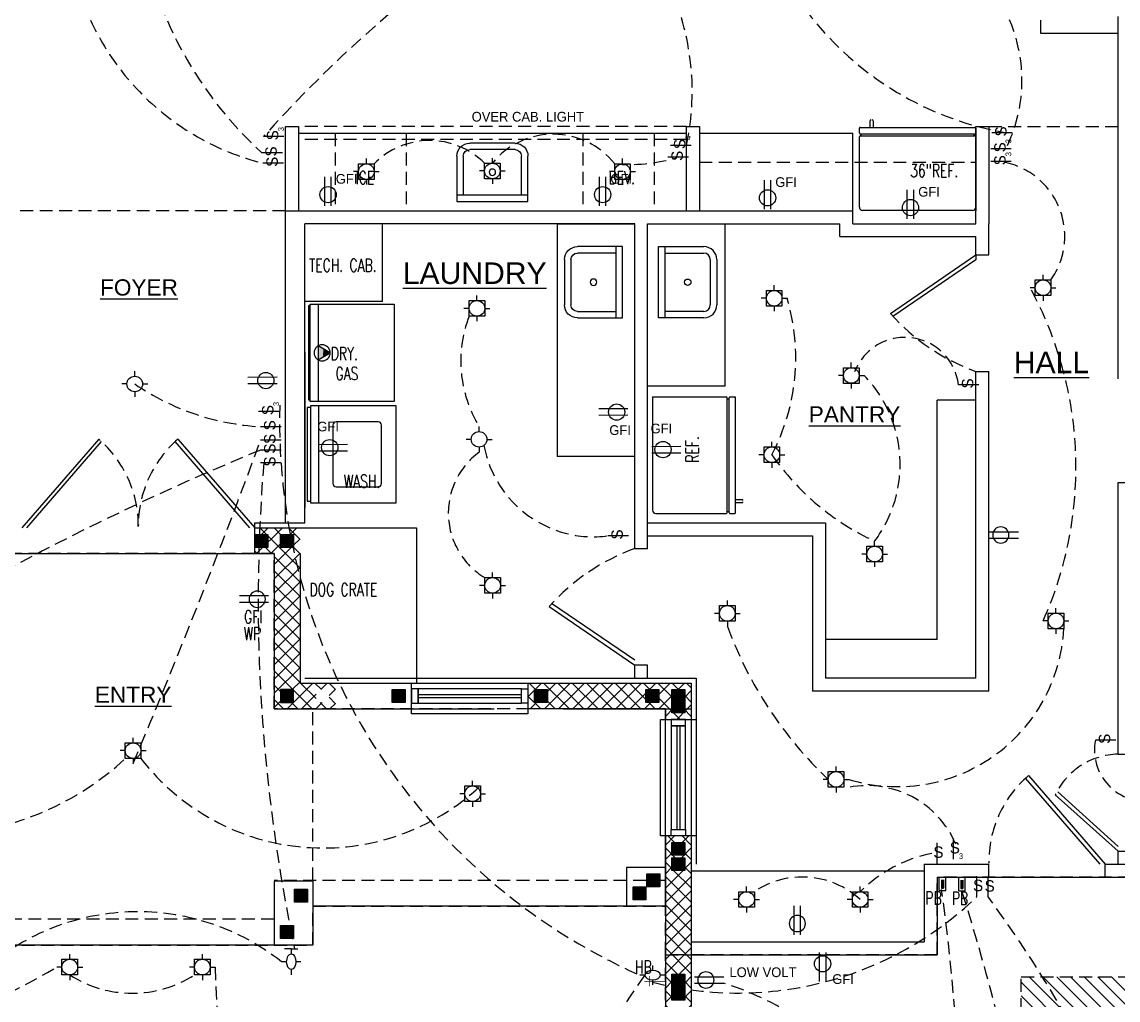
# Model space of a CAD drawing. Header units: inches. Extents: x -25328 to 8149, y -5530 to 4336.
# Drawn here: x -2965.8 to -2626.8, y 1883.8 to 2186.2 of the extents above; entities that cross this region are included whole.
import ezdxf

# ---------------------------------------------------------------- set-up
doc = ezdxf.new("R2010")
doc.units = ezdxf.units.IN
doc.header["$LTSCALE"] = 16
doc.header["$MEASUREMENT"] = 0
doc.linetypes.add('HIDDEN', pattern=[0.375, 0.25, -0.125])
doc.layers.get('0').update_dxf_attribs({"linetype": 'CONTINUOUS'})
doc.layers.add('AREA', color=7, linetype='HIDDEN', plot=False)
for name, color, linetype in [('B1_1', 6, 'CONTINUOUS'), ('CEILING', 8, 'CONTINUOUS'), ('CELLS', 165, 'CONTINUOUS'), ('CONC', 3, 'CONTINUOUS'), ('COUNTER', 2, 'CONTINUOUS'), ('DIMS', 5, 'CONTINUOUS'), ('DOORS', 1, 'CONTINUOUS'), ('DRY WALL', 8, 'CONTINUOUS'), ('ELECTRIC', 3, 'CONTINUOUS'), ('ELECTRIC LINES', 4, 'HIDDEN'), ('FIXTURES', 2, 'CONTINUOUS'), ('HATCH', 8, 'CONTINUOUS'), ('PLUMBING', 4, 'CONTINUOUS'), ('SHELVES', 2, 'CONTINUOUS'), ('TEXT', 11, 'CONTINUOUS'), ('TEXT ROOM', 3, 'CONTINUOUS'), ('WALLS EXT', 6, 'CONTINUOUS'), ('WALLS INT', 6, 'CONTINUOUS'), ('WINDOWS', 1, 'CONTINUOUS'), ('WIRE', 4, 'HIDDEN')]:
    doc.layers.add(name, color=color, linetype=linetype)
doc.styles.add('ARCHM', font='ARCHM.SHX')
doc.styles.add('PAYTS NOTES', font='romans.shx', dxfattribs={"width": 0.7, "height": 4.5})
doc.styles.add('TEST', font='swissk.ttf', dxfattribs={"height": 4})
pattern_1 = [(45, (1329.596, 0), (-2.2097087, 2.2097087), []), (135, (1329.596, 0), (-2.2097087, -2.2097087), [])]

# ---------------------------------------------------------------- blocks, each defined once
blk = doc.blocks.new('226')
for p, q in [((0, -9.02), (0, 0)), ((2, -9.02), (2, 0))]:
    blk.add_line(p, q)
blk.add_circle((1, -5.52), 2.51)
blk = doc.blocks.new('A$C12A10692')
blk.add_line((1.14, 0), (1.14, 6.34))
at = {"style": 'ARCHM'}
blk.add_text('S', height=3.52, dxfattribs=at).set_placement((0, 1.75))
blk = doc.blocks.new('LIGHT')
at = {"layer": 'TEXT', "linetype": 'Continuous'}
for p, q in [((0, 2.41), (0, 4)), ((-2.41, 0), (-4, 0)), ((2.41, 0), (4, 0)), ((0, -2.41), (0, -4))]:
    blk.add_line(p, q, dxfattribs=at)
blk.add_circle((0, 0), 2.41, dxfattribs=at)
blk = doc.blocks.new('OHLIGHT')
at = {"layer": 'ELECTRIC'}
blk.add_blockref('LIGHT', (0.99, -0.12), dxfattribs=at)
blk = doc.blocks.new('CANLIGHT')
at = {"layer": 'ELECTRIC', "color": 3}
for p, q in [((-2.96, -2.14), (-2.96, 2.69)), ((-2.96, 2.69), (1.86, 2.69)), ((1.86, 2.69), (1.86, -2.14)), ((1.86, -2.14), (-2.96, -2.14))]:
    blk.add_line(p, q, dxfattribs=at)
blk.add_blockref('LIGHT', (-0.55, 0.28), dxfattribs=at)
blk = doc.blocks.new('A$C46EE3F81')
blk.add_line((1.14, 0), (1.14, 6.34))
at = {"style": 'ARCHM'}
for s, height, p in [('S', 3.52, (0, 1.75)), ('3', 1.76, (2.8, 0.02))]:
    blk.add_text(s, height=height, dxfattribs=at).set_placement(p)
blk = doc.blocks.new('CELL')
at = {"layer": 'CELLS', "linetype": 'Continuous'}
for p, q in [((-1.99, -1.89), (-1.99, 2.11)), ((-1.99, 2.11), (2.01, 2.11)), ((2.01, 2.11), (2.01, -1.89)), ((2.01, -1.89), (-1.99, -1.89))]:
    blk.add_line(p, q, dxfattribs=at)
for points in [[(-1.99, 2.11), (-1.99, -1.89), (2.01, 2.11), (-0.07, -1.89)], [(2.01, 2.11), (-0.07, -1.89), (2.01, -0.79), (1.71, -1.89)], [(2.01, -0.79), (1.71, -1.89), (2.01, -1.89)]]:
    blk.add_solid(points, dxfattribs=at)
blk = doc.blocks.new('A03213', base_point=(497, 579))
for p, q in [((497, 568), (497, 590)), ((497, 590), (511, 590)), ((499, 568), (499, 590)), ((499, 588), (511, 588)), ((513, 586), (513, 572)), ((515, 586), (515, 572)), ((511, 570), (499, 570)), ((511, 568), (497, 568))]:
    blk.add_line(p, q)
blk.add_circle((506, 579), 1)
for centre, radius, start, end in [((511, 586), 4, 0, 90), ((511, 586), 2, 0, 90), ((511, 572), 4, 270, 0), ((511, 572), 2, 270, 0)]:
    blk.add_arc(centre, radius, start, end)
blk = doc.blocks.new('062')
at = {"color": 7, "rotation": 270}
blk.add_blockref('A03213', (0, 0), dxfattribs=at)
blk = doc.blocks.new('ELEC220')
at = {"layer": 'ELECTRIC', "linetype": 'Continuous', "extrusion": (0, 0, -1)}
for p, q in [((2.38, -0.01), (-1.37, 2.14)), ((2.38, -0.01), (-1.37, 2.14)), ((-1.37, 2.14), (-1.36, -2.19)), ((-1.37, 2.14), (-1.36, -2.19)), ((-1.36, -2.19), (2.38, -0.01)), ((-1.36, -2.19), (2.38, -0.01))]:
    blk.add_line(p, q, dxfattribs=at)
blk.add_circle((0.12, -0.02), 2.5, dxfattribs=at)
for points in [[(1.36, -2.19), (-2.38, -0.01), (1.37, 2.14), (1.36, -2.19)], [(1.36, -2.19), (1.37, 2.14), (-0.06, -1.38), (-0.32, 1.2)], [(-0.06, -1.38), (-0.32, 1.2), (-1.35, -0.6), (-1.64, 0.43)], [(-1.35, -0.6), (-1.64, 0.43), (-2.38, -0.01)]]:
    blk.add_solid(points, dxfattribs=at)

msp = doc.modelspace()

# ---------------------------------------------------------------- hatches: boundary and pattern name
at = {"layer": 'DIMS'}
h = msp.add_hatch(dxfattribs=at)
h.set_pattern_fill('ANSI37', color=165, scale=25, style=0)
h.set_pattern_definition(pattern_1)
h.paths.add_polyline_path([(-2887.7977877, 2021.80728168), (-2893.7977877, 2021.80728168), (-2893.7977877, 2029.80728168), (-2879.7977877, 2029.80728168), (-2879.7977877, 1981.80728168), (-2868.7977877, 1981.80728168), (-2868.7977877, 1973.80728168), (-2887.7977877, 1973.80728168)])
h.paths.add_polyline_path([(-2874.7977877, 1975.80993976), (-2870.7977877, 1975.80993976), (-2870.7977877, 1979.80993976), (-2874.7977877, 1979.80993976)], flags=16)
h.paths.add_polyline_path([(-2881.7977877, 1979.80993976), (-2885.7977877, 1979.80993976), (-2885.7977877, 1975.80993976), (-2881.7977877, 1975.80993976)], flags=16)
h.paths.add_polyline_path([(-2881.7977877, 2023.67724749), (-2881.7977877, 2027.67724749), (-2885.7977877, 2027.67724749), (-2885.7977877, 2023.67724749)], flags=16)
h = msp.add_hatch(dxfattribs=at)
h.set_pattern_fill('ANSI37', color=165, scale=25, style=0)
h.set_pattern_definition(pattern_1)
edge = h.paths.add_edge_path()
edge.add_line((-2809.2977877, 1981.80728168), (-2809.2977877, 1973.80728168))
edge.add_line((-2809.2977877, 1973.80728168), (-2795.38765485, 1973.80728168))
edge.add_arc((-2798.69716971, 1972.23893005), 3.66232377, 25.3558848593, 54.9999999502)
edge.add_arc((-2798.69716971, 1978.23893005), 3.66232377, 305.0000000497, 414.9999999503)
edge.add_arc((-2798.86270832, 1983.30011391), 3.06332591, 317.7119553117, 330.8351529094)
edge.add_line((-2796.1877471, 1981.80728168), (-2809.2977877, 1981.80728168))
h = msp.add_hatch(dxfattribs=at)
h.set_pattern_fill('ANSI37', color=165, scale=25, style=0)
h.set_pattern_definition(pattern_1)
h.paths.add_polyline_path([(-2796.59654709, 1981.23893005, 0.0573234159), (-2796.1877471, 1981.80728168), (-2758.7977877, 1981.80728168), (-2758.7977877, 1973.80728168), (-2766.7977877, 1973.80728168), (-2795.38765485, 1973.80728168, 0.1300730639), (-2796.59654709, 1975.23893005, 0.52056705)])
h.paths.add_polyline_path([(-2764.7977877, 1975.80993976), (-2760.7977877, 1975.80993976), (-2760.7977877, 1979.80993976), (-2764.7977877, 1979.80993976)], flags=16)
h = msp.add_hatch(dxfattribs=at)
h.set_pattern_fill('ANSI37', color=165, scale=25, style=0)
h.set_pattern_definition(pattern_1)
h.paths.add_polyline_path([(-2760.7977877, 1927.80993976), (-2760.7977877, 1923.80993976), (-2764.7977877, 1923.80993976), (-2764.7977877, 1927.80993976)], flags=16)
h.paths.add_polyline_path([(-2760.7977877, 1891.80993976), (-2760.7977877, 1887.80993976), (-2764.7977877, 1887.80993976), (-2764.7977877, 1891.80993976)], flags=16)
h.paths.add_polyline_path([(-2760.7977877, 1883.80993976), (-2760.7977877, 1879.80993976), (-2764.7977877, 1879.80993976), (-2764.7977877, 1883.80993976)], flags=16)
h.paths.add_polyline_path([(-2758.7977877, 1934.55728168), (-2766.7977877, 1934.55728168), (-2766.7977877, 1877.80728168), (-2758.7977877, 1877.80728168)])
h.paths.add_polyline_path([(-2766.7977877, 1970.55728168), (-2758.7977877, 1970.55728168), (-2758.7977877, 1973.80728168), (-2766.7977877, 1973.80728168)])
at = {"layer": 'HATCH'}
h = msp.add_hatch(dxfattribs=at)
h.set_pattern_fill('ANSI31', color=165, scale=24, angle=270, style=0)
h.set_pattern_definition([(315, (1329.596, 20), (2.1213203, 2.1213203), [])])
h.paths.add_polyline_path([(-2656.7977877, 1652.4010202), (-2564.7977877, 1652.4010202), (-2564.7977877, 1891.02788497), (-2656.7977877, 1891.02788497)])
h.paths.add_polyline_path([(-2631.20331538, 1847.68867059), (-2631.20331538, 1877.68867059), (-2583.20331538, 1877.68867059), (-2583.20331538, 1847.68867059)], flags=16)
h.paths.add_polyline_path([(-2671.5727877, 1883.28329613), (-2654.0227877, 1883.28329613), (-2654.0227877, 1890.89043898), (-2671.5727877, 1890.89043898)], flags=9)
h.paths.add_polyline_path([(-2617.70679526, 1858.5463319), (-2585.80203336, 1858.5463319), (-2585.80203336, 1865.68918905), (-2617.70679526, 1865.68918905)], flags=8)
h.paths.add_polyline_path([(-2617.10908477, 1853.16497752), (-2592.82337049, 1853.16497752), (-2592.82337049, 1859.16497752), (-2617.10908477, 1859.16497752)], flags=8)
h.paths.add_polyline_path([(-2614.37103689, 1658.03987941), (-2536.50437022, 1658.03987941), (-2536.50437022, 1664.80178417), (-2614.37103689, 1664.80178417)], flags=9)
h.paths.add_polyline_path([(-2616.77554746, 1666.0435607), (-2557.30168459, 1666.0435607), (-2557.30168459, 1673.94580102), (-2616.77554746, 1673.94580102)], flags=9)
at = {"layer": 'WIRE'}
for points in [[(-2681.37084446, 1920.99994587), (-2680.80574509, 1920.99994587), (-2680.80574509, 1918.43590596), (-2681.37084446, 1918.43590596)], [(-2675.39169836, 1920.90034018), (-2674.82659898, 1920.90034018), (-2674.82659898, 1918.33630027), (-2675.39169836, 1918.33630027)]]:
    msp.add_hatch(color=256, dxfattribs=at).paths.add_polyline_path(points)

# ---------------------------------------------------------------- linework, layer by layer
at = {"layer": 'AREA', "color": 165}
for points in [[(-3048.7977877, 2417.79321465), (-2786.99811186, 2417.79521818), (-2786.99811186, 2535.80728168), (-2614.7977877, 2535.80728168), (-2614.7977877, 2477.80728168), (-2464.7977877, 2477.80728168), (-2464.7977877, 1929.80728168), (-2472.7977877, 1921.80728168), (-2682.7977877, 1921.80728168), (-2682.7977877, 1897.80728168), (-2766.7977877, 1897.80728168), (-2766.7977877, 1973.80728168), (-2887.7977877, 1973.80728168), (-2887.7977877, 2021.80728168), (-2971.7977877, 2021.80728168)], [(-3100.7977877, 1973.80728168), (-3100.7977877, 1912.80728168), (-2983.7977877, 1912.80728168), (-2983.7977877, 1900.80728168), (-2875.7977877, 1900.80728168), (-2875.7977877, 1912.80728168), (-2766.7977877, 1912.80728168), (-2766.7977877, 1973.80728168), (-2887.7977877, 1973.80728168), (-2887.7977877, 2021.80728168), (-2971.7977877, 2021.80728168), (-2971.7977877, 1973.80728168), (-3100.7977877, 1973.80728168)], [(-2766.7977877, 1897.80728168), (-2682.7977877, 1897.80728168), (-2682.7977877, 1921.80728168), (-2472.7977877, 1921.80728168), (-2464.7977877, 1929.80728168), (-2422.7977877, 1929.80728168), (-2422.7977877, 1509.80728168), (-2513.3590792, 1509.80728168), (-2513.3590792, 1501.80728168), (-2652.2364962, 1501.80728168), (-2652.2364962, 1509.80728168), (-2742.7977877, 1509.80728168), (-2742.7977877, 1649.80728168), (-2766.7977877, 1649.80728168), (-2766.7977877, 1897.80728168)]]:
    msp.add_lwpolyline(points, dxfattribs=at)
at = {"layer": 'B1_1', "color": 165}
for p, q in [((-2626.7977877, 2075.80728168), (-2626.7977877, 2187.80728168)), ((-2708.7977877, 2123.80728168), (-2708.7977877, 2127.80728168)), ((-2772.2977877, 2023.30728168), (-2772.2977877, 2123.80728168)), ((-2712.7977877, 2119.80728168), (-2712.7977877, 2123.80728168)), ((-2666.7977877, 2114.1589843), (-2666.7977877, 2123.80728168)), ((-2670.7977877, 2114.1589843), (-2670.7977877, 2119.80728168)), ((-2670.7977877, 1983.30728168), (-2670.7977877, 2078.1589843)), ((-2666.7977877, 1983.30728168), (-2666.7977877, 2078.1589843)), ((-2626.7977877, 1959.80728168), (-2626.7977877, 2043.80728168)), ((-2772.2977877, 2031.30728168), (-2717.2977877, 2031.30728168)), ((-2717.2977877, 2031.30728168), (-2717.2977877, 1983.30728168)), ((-2772.2977877, 2027.30728168), (-2721.2977877, 2027.30728168)), ((-2721.2977877, 2027.30728168), (-2721.2977877, 1979.30728168)), ((-2772.2977877, 2023.30728168), (-2776.2977877, 2023.30728168)), ((-2776.2977877, 1983.30728168), (-2776.2977877, 1987.30728168)), ((-2772.2977877, 1987.30728168), (-2776.2977877, 1987.30728168)), ((-2772.2977877, 1983.30728168), (-2772.2977877, 1987.30728168)), ((-2626.7977877, 1925.80728168), (-2626.7977877, 1929.80728168)), ((-2666.7977877, 1921.80728168), (-2666.7977877, 1925.80728168)), ((-2630.7977877, 1921.80728168), (-2630.7977877, 1925.80728168))]:
    msp.add_line(p, q, dxfattribs=at)
at = {"layer": 'CEILING', "color": 165, "linetype": 'HIDDEN'}
for p, q in [((-2760.2977877, 2153.80728168), (-2880.2977877, 2153.80728168)), ((-2666.7977877, 2153.80728168), (-2626.7977877, 2153.80728168)), ((-2760.2977877, 2149.80728168), (-2880.2977877, 2149.80728168)), ((-2884.2977877, 2127.80728168), (-2977.2977877, 2127.80728168)), ((-2875.7977877, 1920.80728168), (-2875.7977877, 1973.80728168)), ((-2766.7977877, 1920.80728168), (-2887.7977877, 1920.80728168)), ((-2887.7977877, 1908.80728168), (-2971.7977877, 1908.80728168))]:
    msp.add_line(p, q, dxfattribs=at)
at = {"layer": 'CONC', "color": 165}
for p, q in [((-2766.7977877, 1924.80728168), (-2778.7977877, 1924.80728168)), ((-2778.7977877, 1924.80728168), (-2778.7977877, 1912.80728168)), ((-2766.7977877, 1924.80728168), (-2766.7977877, 1912.80728168)), ((-2887.7977877, 1920.55049988), (-2887.7977877, 1900.80728168)), ((-2875.7977877, 1920.55049988), (-2887.7977877, 1920.55049988)), ((-2875.7977877, 1920.55049988), (-2875.7977877, 1900.80728168)), ((-2766.7977877, 1912.80728168), (-2875.7977877, 1912.80728168)), ((-2766.7977877, 1912.80728168), (-2778.7977877, 1912.80728168)), ((-2875.7977877, 1900.80728168), (-2983.7977877, 1900.80728168))]:
    msp.add_line(p, q, dxfattribs=at)
at = {"layer": 'COUNTER', "color": 165, "linetype": 'Continuous'}
for p, q in [((-2706.7977877, 2151.84542081), (-2706.7977877, 2153.34542081)), ((-2706.5477877, 2153.59542081), (-2671.0477877, 2153.59542081)), ((-2703.49793256, 2153.59542081), (-2703.49793256, 2155.61968775)), ((-2702.58295347, 2155.61968775), (-2702.58295347, 2153.59542081)), ((-2670.7977877, 2153.34542081), (-2670.7977877, 2151.84542081)), ((-2880.2977877, 2151.80728168), (-2760.2977877, 2151.80728168)), ((-2756.2977877, 2151.80728168), (-2708.7977877, 2151.80728168)), ((-2708.7977877, 2127.80728168), (-2708.7977877, 2151.80728168)), ((-2706.7977877, 2128.93228168), (-2706.7977877, 2150.68228168)), ((-2706.5477877, 2151.59542081), (-2671.0477877, 2151.59542081)), ((-2706.5477877, 2150.93228168), (-2671.0477877, 2150.93228168)), ((-2706.23245177, 2150.93228168), (-2706.23245177, 2151.59542081)), ((-2671.32997733, 2150.93228168), (-2671.32997733, 2151.59542081)), ((-2670.7977877, 2151.80728168), (-2670.7977877, 2127.80728168)), ((-2670.7977877, 2150.68228168), (-2670.7977877, 2128.93228168)), ((-2671.7977877, 2127.93228168), (-2705.7977877, 2127.93228168)), ((-2770.73409578, 2070.2713402), (-2770.73409578, 2035.2713402)), ((-2770.73409578, 2070.2713402), (-2747.98409578, 2070.2713402)), ((-2747.73409578, 2034.5213402), (-2747.73409578, 2070.0213402)), ((-2747.73409578, 2069.70600427), (-2747.07095665, 2069.70600427)), ((-2747.07095665, 2034.5213402), (-2747.07095665, 2070.0213402)), ((-2746.82095665, 2070.2713402), (-2745.32095665, 2070.2713402)), ((-2745.07095665, 2034.5213402), (-2745.07095665, 2070.0213402)), ((-2743.04668971, 2038.48617443), (-2745.07095665, 2038.48617443)), ((-2745.07095665, 2037.57119534), (-2743.04668971, 2037.57119534)), ((-2769.73409578, 2034.2713402), (-2747.98409578, 2034.2713402)), ((-2747.73409578, 2034.83667613), (-2747.07095665, 2034.83667613)), ((-2746.82095665, 2034.2713402), (-2745.32095665, 2034.2713402))]:
    msp.add_line(p, q, dxfattribs=at)
at = {"layer": 'COUNTER', "color": 165, "linetype": 'HIDDEN'}
msp.add_line((-2756.2977877, 2142.80728168), (-2670.7977877, 2142.80728168), dxfattribs=at)
at = {"layer": 'COUNTER', "color": 165}
for p, q in [((-2800.2977877, 2123.80728168), (-2800.2977877, 2051.80728168)), ((-2800.2977877, 2123.80728168), (-2776.2977877, 2123.80728168)), ((-2748.2977877, 2073.55728168), (-2748.2977877, 2123.80728168)), ((-2876.70323561, 2098.88513157), (-2850.70323561, 2098.88513157)), ((-2876.70323561, 2068.88513157), (-2876.70323561, 2098.88513157)), ((-2874.20323561, 2098.88513157), (-2874.20323561, 2068.88513157)), ((-2850.70323561, 2098.88513157), (-2850.70323561, 2068.88513157)), ((-2876.70323561, 2098.38513157), (-2877.20323561, 2098.38513157)), ((-2877.20323561, 2098.38513157), (-2877.20323561, 2069.38513157)), ((-2748.2977877, 2073.55728168), (-2772.2977877, 2073.55728168)), ((-2877.20323561, 2069.38513157), (-2876.70323561, 2069.38513157)), ((-2850.70323561, 2068.88513157), (-2876.70323561, 2068.88513157)), ((-2682.7977877, 1995.30728168), (-2682.7977877, 2069.26542233)), ((-2670.7977877, 2069.26542233), (-2682.7977877, 2069.26542233)), ((-2876.60306181, 2067.00863449), (-2877.60306181, 2067.00863449)), ((-2877.60306181, 2067.00863449), (-2877.60306181, 2038.00863449)), ((-2876.60306181, 2067.50863449), (-2876.60306181, 2037.50863449)), ((-2850.10306181, 2067.50863449), (-2876.60306181, 2067.50863449)), ((-2874.10306181, 2067.50863449), (-2874.10306181, 2037.50863449)), ((-2850.10306181, 2037.50863449), (-2850.10306181, 2067.50863449)), ((-2869.60306181, 2061.50863449), (-2869.60306181, 2043.50863449)), ((-2855.60306181, 2062.50863449), (-2868.60306181, 2062.50863449)), ((-2854.60306181, 2043.50863449), (-2854.60306181, 2061.50863449)), ((-2776.2977877, 2051.80728168), (-2800.2977877, 2051.80728168)), ((-2868.60306181, 2042.50863449), (-2855.60306181, 2042.50863449)), ((-2877.60306181, 2038.00863449), (-2876.60306181, 2038.00863449)), ((-2876.60306181, 2037.50863449), (-2850.10306181, 2037.50863449)), ((-2682.7977877, 1995.30728168), (-2717.2977877, 1995.30728168)), ((-2758.7977877, 1923.80728168), (-2686.7977877, 1923.80728168))]:
    msp.add_line(p, q, dxfattribs=at)
at = {"layer": 'COUNTER', "color": 165, "linetype": 'Continuous'}
for centre, radius, start, end in [((-2706.5477877, 2153.34542081), 0.25, 90, 180), ((-2703.24793256, 2155.61968775), 0.25, 90, 180), ((-2702.83295347, 2155.61968775), 0.25, 0, 90), ((-2671.0477877, 2153.34542081), 0.25, 0, 90), ((-2706.5477877, 2151.84542081), 0.25, 180, 270), ((-2706.5477877, 2150.68228168), 0.25, 90, 180), ((-2671.0477877, 2151.84542081), 0.25, 270, 0), ((-2671.0477877, 2150.68228168), 0.25, 0, 90), ((-2705.7977877, 2128.93228168), 1, 180, 270), ((-2671.7977877, 2128.93228168), 1, 270, 0), ((-2747.98409578, 2070.0213402), 0.25, 0, 90), ((-2746.82095665, 2070.0213402), 0.25, 90, 180), ((-2745.32095665, 2070.0213402), 0.25, 0, 90), ((-2743.04668971, 2038.23617443), 0.25, 0, 90), ((-2743.04668971, 2037.82119534), 0.25, 270, 0), ((-2769.73409578, 2035.2713402), 1, 180, 270), ((-2747.98409578, 2034.5213402), 0.25, 270, 0), ((-2746.82095665, 2034.5213402), 0.25, 180, 270), ((-2745.32095665, 2034.5213402), 0.25, 270, 0)]:
    msp.add_arc(centre, radius, start, end, dxfattribs=at)
at = {"layer": 'COUNTER', "color": 165}
for centre, start, end in [((-2868.60306181, 2061.50863449), 89.9999999996, 180.0000000055), ((-2855.60306181, 2061.50863449), 0, 89.9999999996), ((-2868.60306181, 2043.50863449), 180.0000000055, 269.9999999117), ((-2855.60306181, 2043.50863449), 270, 0)]:
    msp.add_arc(centre, 1, start, end, dxfattribs=at)
at = {"layer": 'DIMS', "color": 165}
for p, q in [((-2835.2977877, 1973.80728168), (-2819.7977877, 1973.80728168)), ((-2766.7977877, 1973.80728168), (-2809.2977877, 1973.80728168)), ((-2766.7977877, 1973.80728168), (-2758.7977877, 1973.80728168))]:
    msp.add_line(p, q, dxfattribs=at)
at = {"layer": 'DOORS', "color": 165}
for p, q in [((-2697.21623842, 2096.09090622), (-2670.7977877, 2114.1589843)), ((-2670.7977877, 2112.6589843), (-2696.49632081, 2095.08327149)), ((-2670.7977877, 2114.1589843), (-2670.7977877, 2112.6589843)), ((-2942.05313147, 2057.19627075), (-2965.7977877, 2029.80728168)), ((-2964.2977877, 2029.80728168), (-2941.20756936, 2056.44138965)), ((-2895.2977877, 2029.80728168), (-2918.38800603, 2056.44138965)), ((-2917.54244392, 2057.19627075), (-2893.7977877, 2029.80728168)), ((-2802.71623842, 2005.42830763), (-2776.2977877, 1987.36022955)), ((-2776.2977877, 1988.86022955), (-2801.99632081, 2006.43594236)), ((-2654.54244392, 1953.19627075), (-2630.7977877, 1925.80728168)), ((-2632.2977877, 1925.80728168), (-2655.38800603, 1952.44138965)), ((-2646.24756464, 1947.21286545), (-2626.7977877, 1929.80728168)), ((-2626.7977877, 1931.30728168), (-2645.4748349, 1948.18438096))]:
    msp.add_line(p, q, dxfattribs=at)
at = {"layer": 'DOORS', "color": 165, "linetype": 'HIDDEN'}
for p, q in [((-2656.7977877, 1652.4010202), (-2656.7977877, 1891.02788497)), ((-2656.7977877, 1891.02788497), (-2564.7977877, 1891.02788497))]:
    msp.add_line(p, q, dxfattribs=at)
for centre, radius, start, end in [((-2649.07496489, 2138.58906593), 64.21585316, 221.4374245759, 250.2279930002), ((-2965.21446743, 2030.40164257), 35.4175039, 359.6091236131, 49.1597919824), ((-2894.38110797, 2030.40164257), 35.4175039, 130.8402080176, 180.3908763869), ((-2754.57496489, 1962.93014792), 64.21585316, 109.7720069998, 138.5625754241), ((-2626.41782316, 1937.90497258), 21.90560469, 90.9938760586, 154.8550840707), ((-2631.38110797, 1926.40164257), 35.4175039, 130.8402080176, 180.3908763869)]:
    msp.add_arc(centre, radius, start, end, dxfattribs=at)
at = {"layer": 'DRY WALL', "color": 165}
for p, q in [((-2878.2977877, 1983.30728168), (-2757.2977877, 1983.30728168)), ((-2757.2977877, 1983.30728168), (-2757.2977877, 1925.80728168))]:
    msp.add_line(p, q, dxfattribs=at)
at = {"layer": 'ELECTRIC'}
msp.add_line((-2758.87656871, 2148), (-2765.21833144, 2148), dxfattribs=at)
at = {"layer": 'ELECTRIC', "color": 11}
for p, q in [((-2882.50666096, 1899.65949123), (-2882.50666096, 1898.07042137)), ((-2883.9270364, 1895.65949123), (-2885.50666096, 1895.65949123)), ((-2879.50666096, 1895.65949123), (-2881.08628551, 1895.65949123)), ((-2882.50666096, 1893.2485611), (-2882.50666096, 1891.65949123)), ((-2770.73519211, 1894.52594318), (-2770.73519211, 1892.94631862)), ((-2773.14612224, 1891.52594318), (-2774.73519211, 1891.52594318)), ((-2770.73519211, 1890.10556773), (-2770.73519211, 1888.52594318)), ((-2766.73519211, 1891.52594318), (-2768.32426197, 1891.52594318))]:
    msp.add_line(p, q, dxfattribs=at)
msp.add_ellipse((-2882.50666096, 1895.65949123), major_axis=(0, -2.41093014), ratio=0.5891400273, dxfattribs=at)
at = {"layer": 'ELECTRIC', "color": 11, "extrusion": (0, 0, -1)}
msp.add_ellipse((-2770.73519211, 1891.52594318), major_axis=(-2.41093014, 0), ratio=0.5891400273, dxfattribs=at)
at = {"layer": 'ELECTRIC LINES'}
for centre, radius, start, end in [((-2871.58037164, 2220.52394606), 80.45483151, 132.2242611692, 255.8400100189), ((-2809.50492653, 2235.44090847), 121.6080636, 158.5110770381, 227.543582953), ((-2644.73091782, 2248.70034417), 98.18491047, 181.4611249586, 260.3564841704), ((-2587.87439043, 1878.52211655), 407.47605603, 127.0192137665, 138.0863318), ((-2703.94673185, 2168.10840896), 47.4211966, 334.9101867264, 48.9393933005), ((-2837.12942476, 2164.71065896), 78.62789947, 347.7294377889, 26.5573824689), ((-2839.69506833, 2125.43399447), 24.07724079, 45.1612619687, 135.4725884349), ((-2801.46789398, 2127.20514012), 24.27050649, 38.5129237439, 140.9150134059), ((-2777.82555756, 2192.93019636), 50.82532066, 264.7490384281, 286.0116946391), ((-2666.64518551, 2119.92469082), 23.3614484, 324.6574076487, 81.0232171375), ((-2755.63701237, 2048.47526166), 115.81484728, 335.7999522199, 28.6479702608), ((-2790.98683276, 2082.37049362), 64.51514192, 332.292773184, 16.5572904239), ((-2791.29176755, 2081.32989425), 38.78444875, 159.0074569995, 211.3645298703), ((-2692.72091223, 2072.00313836), 16.67006233, 6.8798268328, 158.7998145371), ((-2733.7806524, 2049.38513412), 39.5825, 323.2176696191, 43.9803608986), ((-2887.76801046, 2137.44738925), 76.50430225, 235.6853067509, 266.837505318), ((-2698.62410117, 2062.87454661), 187.49197866, 178.5083833953, 246.0497545372), ((-5054.40330998, 2852.40227014), 2304.117012, 337.12960871726, 339.80122261617), ((-2788.97175969, 2061.54373947), 34.52244235, 190.5036876363, 277.3440812743), ((-2572.06227977, 1273.6669972), 843.22254261, 112.29708635495, 133.88441763484), ((-2810.62678722, 2034.34658595), 23.30794357, 126.2492953282, 238.914675438), ((-2668.78739863, 2097.61611547), 79.26229317, 214.8053795979, 245.1647510825), ((-2370.09250014, 2007.42047925), 522.63191681, 175.3443503339, 191.8991148355), ((-2630.90590086, 2042.3797885), 124.41710574, 200.2492451538, 226.5875824275), ((-2695.05915677, 2001.33005202), 51.54301921, 253.1497474505, 356.9516565663), ((-2618.2837499, 1961.1201083), 15.8265639, 168.9538684267, 279.3315454376), ((-2993.96764217, 2023.16022846), 88.3009499, 235.9483092059, 312.9240202217), ((-2872.63199826, 2002.09382156), 71.26596312, 217.7117455597, 313.0315888878), ((-2704.46320093, 1920.22575935), 29.88076552, 23.206164426, 100.6784151882), ((-2675.69337112, 1886.23430576), 43.80059586, 101.4422505317, 134.8064846028), ((-2724.44798367, 1895.34531228), 26.50162438, 47.5484854345, 124.0221126086), ((-2744.3214259, 1992.38902774), 106.40388389, 255.6265744122, 313.917819006), ((-3256.42798864, 1836.70454122), 580.76397878, 354.8092700721, 8.04979417236), ((-3457.49500185, 1672.54841173), 819.86953498, 353.59756529114, 17.39234511536), ((-2972.34309023, 1689.85052043), 379.78927456, 19.8274572553, 36.4684482916), ((-2930.00666096, 1839.25663883), 71.84380112, 51.7277186892, 128.2722813108), ((-3074.11326075, 2097.39434064), 235.70580539, 249.5181919878, 300.3544007242), ((-2472.86510422, 1904.58664543), 433.26425539, 181.4001396829, 250.5689631877), ((-2931.70546507, 1921.62774302), 35.70155408, 237.2864281314, 302.7135718686), ((-2614.17889198, 1775.5291603), 196.78880541, 143.8821481713, 215.4523132757), ((-2778.6140855, 1795.41414137), 98.25327199, 351.5085214095, 72.2948269556)]:
    msp.add_arc(centre, radius, start, end, dxfattribs=at)
at = {"layer": 'PLUMBING', "color": 165, "const_width": 0.25}
for points in [[(-2766.7977877, 1889.52594318), (-2773.35245228, 1889.52594318)], [(-2771.76566139, 1891.22299192), (-2771.76566139, 1888.06608156)]]:
    msp.add_lwpolyline(points, dxfattribs=at)
at = {"layer": 'SHELVES', "color": 165, "linetype": 'HIDDEN'}
for p, q in [((-2868.91426755, 2151.80728168), (-2868.91426755, 2127.80728168)), ((-2846.91426755, 2151.80728168), (-2846.91426755, 2127.80728168)), ((-2792.3127378, 2151.80728168), (-2792.3127378, 2127.80728168)), ((-2770.3127378, 2151.80728168), (-2770.3127378, 2127.80728168))]:
    msp.add_line(p, q, dxfattribs=at)
at = {"layer": 'TEXT'}
for p, q in [((-2882.50666096, 1899.65949123), (-2884.64352162, 1899.65949123)), ((-2882.50666096, 1899.65949123), (-2880.48172206, 1899.65949123)), ((-2766.73519211, 1891.52594318), (-2766.73519211, 1893.55088208)), ((-2766.73519211, 1891.52594318), (-2766.73519211, 1889.38908251))]:
    msp.add_line(p, q, dxfattribs=at)
at = {"layer": 'WALLS EXT', "color": 165}
for p, q in [((-2650.7977877, 2186.68541399), (-2650.7977877, 2182.68541399)), ((-2650.7977877, 2182.68541399), (-2626.7977877, 2182.68541399)), ((-2666.7977877, 2127.80728168), (-2666.7977877, 2123.80728168)), ((-2717.07552846, 2123.80728168), (-2717.07552846, 2123.80728168)), ((-2878.2977877, 2084.09396037), (-2878.2977877, 2036.09396037)), ((-2893.7977877, 2031.30728168), (-2878.2977877, 2031.30728168)), ((-2893.7977877, 2021.80728168), (-2893.7977877, 2031.30728168)), ((-2893.7977877, 2029.80728168), (-2879.7977877, 2029.80728168)), ((-2879.7977877, 2029.80728168), (-2843.7977877, 2029.80728168)), ((-2843.7977877, 2029.80728168), (-2843.7977877, 1981.80728168)), ((-2971.7977877, 2021.80728168), (-2887.7977877, 2021.80728168)), ((-2887.7977877, 2021.80728168), (-2887.7977877, 1973.80728168)), ((-2879.7977877, 2021.80728168), (-2879.7977877, 1981.80728168)), ((-2879.7977877, 1981.80728168), (-2758.7977877, 1981.80728168)), ((-2758.7977877, 1981.80728168), (-2758.7977877, 1945.80728168)), ((-2887.7977877, 1973.80728168), (-2821.2977877, 1973.80728168)), ((-2798.2977877, 1973.80728168), (-2766.7977877, 1973.80728168)), ((-2766.7977877, 1973.80728168), (-2766.7977877, 1970.55728168)), ((-2758.7977877, 1945.80728168), (-2758.7977877, 1881.80728168)), ((-2766.7977877, 1934.55728168), (-2766.7977877, 1649.80728168)), ((-2686.7977877, 1925.80728168), (-2686.7977877, 1901.80728168)), ((-2682.7977877, 1921.80728168), (-2682.7977877, 1897.80728168))]:
    msp.add_line(p, q, dxfattribs=at)
at = {"layer": 'WALLS INT', "color": 165}
for p, q in [((-2884.2977877, 2127.80728168), (-2884.2977877, 2153.80728168)), ((-2884.2977877, 2153.80728168), (-2880.2977877, 2153.80728168)), ((-2880.2977877, 2153.80728168), (-2880.2977877, 2127.80728168)), ((-2760.2977877, 2127.80728168), (-2760.2977877, 2153.80728168)), ((-2760.2977877, 2153.80728168), (-2756.2977877, 2153.80728168)), ((-2756.2977877, 2153.80728168), (-2756.2977877, 2127.80728168)), ((-2670.7977877, 2123.80728168), (-2670.7977877, 2153.80728168)), ((-2670.7977877, 2153.80728168), (-2666.7977877, 2153.80728168)), ((-2666.7977877, 2153.80728168), (-2666.7977877, 2127.80728168)), ((-2884.2977877, 2127.80728168), (-2708.7977877, 2127.80728168)), ((-2884.2977877, 2031.30728168), (-2884.2977877, 2127.80728168)), ((-2776.2977877, 2123.80728168), (-2878.2977877, 2123.80728168)), ((-2878.2977877, 2031.30728168), (-2878.2977877, 2123.80728168)), ((-2854.2977877, 2099.80728168), (-2854.2977877, 2123.80728168)), ((-2776.2977877, 2023.30728168), (-2776.2977877, 2123.80728168)), ((-2772.2977877, 2123.80728168), (-2712.7977877, 2123.80728168)), ((-2708.7977877, 2123.80728168), (-2670.7977877, 2123.80728168)), ((-2708.7977877, 2123.80728168), (-2670.7977877, 2123.80728168)), ((-2712.7977877, 2119.80728168), (-2670.7977877, 2119.80728168)), ((-2670.7977877, 2114.1589843), (-2666.7977877, 2114.1589843)), ((-2854.2977877, 2099.80728168), (-2878.2977877, 2099.80728168)), ((-2670.7977877, 1983.30728168), (-2670.7977877, 2078.1589843)), ((-2670.7977877, 2078.1589843), (-2666.7977877, 2078.1589843)), ((-2666.7977877, 2027.80728168), (-2666.7977877, 2078.1589843)), ((-2626.7977877, 2043.80728168), (-2622.7977877, 2043.80728168)), ((-2666.7977877, 1979.30728168), (-2666.7977877, 2027.80728168)), ((-2670.7977877, 1983.30728168), (-2717.2977877, 1983.30728168)), ((-2666.7977877, 1979.30728168), (-2721.2977877, 1979.30728168)), ((-2626.7977877, 1959.80728168), (-2622.7977877, 1959.80728168)), ((-2626.7977877, 1929.80728168), (-2622.7977877, 1929.80728168)), ((-2686.7977877, 1925.80728168), (-2666.7977877, 1925.80728168)), ((-2630.7977877, 1925.80728168), (-2622.7977877, 1925.80728168)), ((-2682.7977877, 1921.80728168), (-2622.7977877, 1921.80728168)), ((-2758.7977877, 1901.80728168), (-2686.7977877, 1901.80728168)), ((-2758.7977877, 1897.80728168), (-2682.7977877, 1897.80728168))]:
    msp.add_line(p, q, dxfattribs=at)
at = {"layer": 'WINDOWS', "color": 165}
for p, q in [((-2828.2977877, 1980.04943533), (-2845.2977877, 1980.04943533)), ((-2845.2977877, 1980.04943533), (-2845.2977877, 1975.54943533)), ((-2811.2977877, 1980.04943533), (-2843.2977877, 1980.04943533)), ((-2843.2977877, 1977.79943533), (-2843.2977877, 1980.04943533)), ((-2843.2977877, 1980.04943533), (-2843.2977877, 1975.54943533)), ((-2811.2977877, 1977.79943533), (-2811.2977877, 1980.04943533)), ((-2811.2977877, 1975.54943533), (-2811.2977877, 1980.04943533)), ((-2811.2977877, 1980.04943533), (-2809.2977877, 1980.04943533)), ((-2811.2977877, 1975.54943533), (-2811.2977877, 1980.04943533)), ((-2809.2977877, 1980.04943533), (-2809.2977877, 1975.54943533)), ((-2843.2977877, 1978.29943533), (-2811.2977877, 1978.29943533)), ((-2843.2977877, 1975.54943533), (-2843.2977877, 1977.79943533)), ((-2843.2977877, 1977.29943533), (-2811.2977877, 1977.29943533)), ((-2845.2977877, 1975.54943533), (-2828.2977877, 1975.54943533)), ((-2843.2977877, 1975.54943533), (-2811.2977877, 1975.54943533)), ((-2809.2977877, 1975.54943533), (-2811.2977877, 1975.54943533)), ((-2760.55563405, 1970.55728168), (-2765.05563405, 1970.55728168)), ((-2765.05563405, 1970.55728168), (-2765.05563405, 1965.55728168)), ((-2760.55563405, 1965.55728168), (-2760.55563405, 1970.55728168)), ((-2765.05563405, 1968.55728168), (-2765.05563405, 1936.55728168)), ((-2765.05563405, 1968.55728168), (-2762.80563405, 1968.55728168)), ((-2760.55563405, 1968.55728168), (-2765.05563405, 1968.55728168)), ((-2763.30563405, 1968.55728168), (-2763.30563405, 1936.55728168)), ((-2762.80563405, 1968.55728168), (-2760.55563405, 1968.55728168)), ((-2762.30563405, 1968.55728168), (-2762.30563405, 1936.55728168)), ((-2760.55563405, 1936.55728168), (-2760.55563405, 1968.55728168)), ((-2765.05563405, 1936.55728168), (-2760.55563405, 1936.55728168)), ((-2765.05563405, 1934.55728168), (-2765.05563405, 1936.55728168)), ((-2765.05563405, 1936.55728168), (-2760.55563405, 1936.55728168)), ((-2762.80563405, 1936.55728168), (-2760.55563405, 1936.55728168)), ((-2760.55563405, 1936.55728168), (-2760.55563405, 1934.55728168)), ((-2760.55563405, 1934.55728168), (-2765.05563405, 1934.55728168))]:
    msp.add_line(p, q, dxfattribs=at)
for points in [[(-2809.2977877, 1981.80728168), (-2809.2977877, 1972.24976353), (-2845.2977877, 1972.24976353), (-2845.2977877, 1981.80728168)], [(-2757.2977877, 1934.55728168), (-2768.35530585, 1934.55728168), (-2768.35530585, 1970.55728168), (-2757.2977877, 1970.55728168)]]:
    msp.add_lwpolyline(points, dxfattribs=at)
at = {"layer": 'WIRE'}
for p, q in [((-2682.08882451, 1917.71792592), (-2682.08882451, 1921.71792592)), ((-2681.37084446, 1920.99994587), (-2681.37084446, 1918.43590596)), ((-2680.80574509, 1920.99994587), (-2680.80574509, 1918.43590596)), ((-2680.08882451, 1917.71792592), (-2680.08882451, 1921.71792592)), ((-2676.10967841, 1921.61832022), (-2676.10967841, 1917.61832022)), ((-2675.39169836, 1920.90034018), (-2675.39169836, 1918.33630027)), ((-2674.82659898, 1920.90034018), (-2674.82659898, 1918.33630027)), ((-2674.10967841, 1917.61832022), (-2674.10967841, 1921.61832022)), ((-2682.08882451, 1917.71792592), (-2680.08882451, 1917.71792592)), ((-2681.37084446, 1918.43590596), (-2680.80574509, 1918.43590596)), ((-2676.10967841, 1917.61832022), (-2674.10967841, 1917.61832022)), ((-2675.39169836, 1918.33630027), (-2674.82659898, 1918.33630027))]:
    msp.add_line(p, q, dxfattribs=at)

# ---------------------------------------------------------------- block references
at = {"layer": 'CELLS', "color": 165, "rotation": 90.00000000000001}
for p in [(-2891.68711475, 2025.66807796), (-2883.68711475, 2025.66807796), (-2849.18711475, 1977.80077024), (-2805.18711475, 1977.80077024), (-2770.68711475, 1977.80077024), (-2762.68711475, 1977.80077024), (-2762.68711475, 1925.80077024), (-2762.68711475, 1925.80077024), (-2770.39344537, 1920.83574025), (-2774.68711475, 1916.80077024), (-2879.39344537, 1916.04875423), (-2883.68711475, 1904.80077024), (-2762.68711475, 1889.80077024), (-2762.68711475, 1885.80077024)]:
    msp.add_blockref('CELL', p, dxfattribs=at)
at = {"layer": 'CELLS', "color": 165, "xscale": -1, "rotation": 270}
msp.add_blockref('CELL', (-2883.90846064, 1977.80077024), dxfattribs=at)
at = {"layer": 'CELLS', "color": 165}
for p in [(-2762.80429914, 1974.44660873), (-2762.80429914, 1930.44660873)]:
    msp.add_blockref('CELL', p, dxfattribs=at)
at = {"layer": 'ELECTRIC'}
for name, p, rotation in [('A$C46EE3F81', (-2884.75683679, 2149.5782933), 90), ('A$C12A10692', (-2659.53265045, 2150.76093309), 90), ('A$C46EE3F81', (-2659.82912003, 2145.85805753), 90), ('A$C12A10692', (-2885.25215791, 2144.57762848), 90), ('A$C12A10692', (-2759.65188444, 2143.21402101), 90), ('A$C12A10692', (-2884.92030438, 2141.37167843), 90), ('A$C46EE3F81', (-2659.82912003, 2141.85805753), 90), ('A$C12A10692', (-2669.82912003, 2072.85805753), 90.00000000000001), ('A$C46EE3F81', (-2886.25887856, 2064.6131479), 90), ('A$C12A10692', (-2885.64683254, 2059.91765366), 90.00000000000001), ('A$C12A10692', (-2885.64683254, 2055.69901604), 90.00000000000001), ('A$C12A10692', (-2885.64683254, 2052.69901604), 90.00000000000001), ('A$C12A10692', (-2885.64683254, 2048.69901604), 90.00000000000001), ('A$C12A10692', (-2778.217074, 2026.16256329), 90.00000000000001), ('A$C12A10692', (-2627.47533744, 1963.01052421), 90.00000000000001)]:
    msp.add_blockref(name, p, dxfattribs=dict(at, rotation=rotation))
for name, p in [('ELEC220', (-2872.83665739, 2083.90585535)), ('A$C12A10692', (-2683.9261189, 1926.02435265)), ('A$C46EE3F81', (-2678.84766367, 1927.3904753)), ('A$C12A10692', (-2671.6588801, 1915.74254183)), ('A$C12A10692', (-2668.06446214, 1915.58968136))]:
    msp.add_blockref(name, p, dxfattribs=at)
at = {"layer": 'ELECTRIC', "xscale": -1}
for p, rotation in [((-2657.55223707, 2026.57896049), 270), ((-2898.53681486, 2008.72231991), 90), ((-2748.73339157, 1889.01355155), 270)]:
    msp.add_blockref('226', p, dxfattribs=dict(at, rotation=rotation))
msp.add_blockref('226', (-2724.98524773, 1912.9903366), dxfattribs=at)
at = {"layer": 'FIXTURES', "color": 165, "xscale": -1}
for p, rotation in [((-2820.2977877, 2130.69969703), 180), ((-2780.01346369, 2105.70817632), 270)]:
    msp.add_blockref('062', p, dxfattribs=dict(at, rotation=rotation))
at = {"layer": 'FIXTURES', "color": 165, "rotation": 90.00000000000001}
msp.add_blockref('062', (-2768.89898685, 2105.70817632), dxfattribs=at)
at = {"layer": 'TEXT'}
for name, p in [('CANLIGHT', (-2858.72141685, 2139.63132295)), ('CANLIGHT', (-2819.75733497, 2139.82017876)), ('CANLIGHT', (-2779.51646731, 2139.63132295)), ('226', (-2872.10985351, 2138.31113038)), ('226', (-2787.19558596, 2138.31113038)), ('226', (-2736.19558596, 2137.31113038)), ('226', (-2691.99337366, 2134.31113038)), ('CANLIGHT', (-2649.45039137, 2103.72408343)), ('CANLIGHT', (-2732.59718536, 2100.47971076)), ('CANLIGHT', (-2824.54143964, 2097.35929858)), ('OHLIGHT', (-2931.88895918, 2074.37595942)), ('CANLIGHT', (-2708.74835297, 2076.59577119)), ('OHLIGHT', (-2825.40134355, 2057.26090654)), ('CANLIGHT', (-2733.31971178, 2052.09802193)), ('CANLIGHT', (-2701.52878353, 2021.40814159)), ('CANLIGHT', (-2819.70046585, 2011.69883132)), ('CANLIGHT', (-2747.0839102, 2003.04252727)), ('CANLIGHT', (-2645.45039137, 2000.72408343)), ('CANLIGHT', (-2713.45039137, 1951.72408343)), ('CANLIGHT', (-2741.13730374, 1914.62358687)), ('CANLIGHT', (-2706.01067807, 1914.62358687))]:
    msp.add_blockref(name, p, dxfattribs=at)
for name, p, rotation in [('226', (-2895.88638013, 2074.29603025), 90.14868216379386), ('226', (-2787.39079695, 2064.54650064), 90.14868216379386), ('226', (-2865.08471246, 2055.61240375), 270.2973643275905), ('226', (-2762.01037993, 2054.99997306), 270.2973643275905), ('CANLIGHT', (-2931.9709089, 1961.18804637), 180), ('CANLIGHT', (-2826.96053876, 1947.86498643), 180), ('226', (-2717.19092875, 1889.50208673), 180), ('CANLIGHT', (-2951.54960863, 1894.27591657), 180), ('CANLIGHT', (-2910.54960863, 1894.27591657), 180)]:
    msp.add_blockref(name, p, dxfattribs=dict(at, rotation=rotation))

# ---------------------------------------------------------------- texts
at = {"layer": 'COUNTER', "color": 165, "style": 'PAYTS NOTES', "width": 0.7}
for s, p in [('DRY.', (-2870.28475638, 2081.66515265)), ('GAS', (-2868.81808972, 2075.49714072)), ('WASH.', (-2866.24133013, 2042.18484828))]:
    msp.add_text(s, height=4, dxfattribs=at).set_placement(p)
at = {"layer": 'ELECTRIC', "style": 'ARCHM'}
for s, height, p in [('S', 3.515625, (-2760.62718022, 2146.85805474)), ('4', 1.7578125, (-2758.89905557, 2149.6573263))]:
    msp.add_text(s, height=height, rotation=90, dxfattribs=at).set_placement(p)
at = {"layer": 'TEXT', "style": 'ARCHM'}
for s, p in [('OVER CAB. LIGHT', (-2826.70989376, 2155.38011411)), ('GFI', (-2868.72673452, 2136.1685352)), ('GFI', (-2783.81246697, 2136.1685352)), ('GFI', (-2732.81246697, 2135.1685352)), ('GFI', (-2688.61025467, 2132.1685352)), ('GFI', (-2874.44158388, 2059.60159336)), ('GFI', (-2784.14379618, 2058.50763298)), ('GFI', (-2771.36725135, 2058.98916267)), ('LOW VOLT', (-2746.98981812, 1890.90940444)), ('GFI', (-2715.18441948, 1888.80341171))]:
    msp.add_text(s, height=3, dxfattribs=at).set_placement(p)
at = {"layer": 'TEXT', "color": 165, "style": 'PAYTS NOTES', "width": 0.7}
for s, p in [('ICE', (-2862.61101803, 2136.06184887)), ('BEV.', (-2784.37838216, 2136.06184887)), ('TECH. CAB.', (-2876.99313178, 2108.95572657)), ('HB', (-2776.20711133, 1892.01125807))]:
    msp.add_text(s, height=4, dxfattribs=at).set_placement(p)
at = {"layer": 'TEXT', "style": 'PAYTS NOTES', "width": 0.7}
for s, p in [('GFI', (-2897.07569498, 2000.28085206)), ('WP', (-2897.19426105, 1995.08843958)), ('PB', (-2686.40433499, 1913.33086356)), ('PB', (-2678.21330775, 1913.23125787))]:
    msp.add_text(s, height=4, dxfattribs=at).set_placement(p)
at = {"layer": 'TEXT', "color": 165, "char_height": 4, "style": 'PAYTS NOTES'}
for s, insert, width, attachment_point in [('\\pt4.004,8.009,12;36"REF.', (-2691.10732636, 2138.19670363), 83.9529322576, 7), ('\\A1;DOG CRATE', (-2876.87099959, 2012.67846642), 39.1750147968, 1)]:
    msp.add_mtext(s, dxfattribs=dict(at, insert=insert, width=width, attachment_point=attachment_point))
at = {"layer": 'TEXT', "color": 165, "insert": (-2760.46967383, 2049.96180154), "char_height": 4, "width": 83.9529322576, "attachment_point": 1, "rotation": 90, "style": 'PAYTS NOTES'}
msp.add_mtext('\\pt4.004,8.009,12;REF.', dxfattribs=at)
at = {"layer": 'TEXT ROOM', "color": 165, "style": 'TEST'}
for s, p in [('%%UFOYER', (-2941.62681403, 2101.60580357)), ('%%UPANTRY', (-2722.46066284, 2062.36896426)), ('%%UENTRY', (-2943.24101794, 1975.70162532))]:
    msp.add_text(s, height=5, dxfattribs=at).set_placement(p)
at = {"layer": 'TEXT ROOM', "color": 165, "char_height": 5, "width": 67.7245353783, "attachment_point": 8, "style": 'TEST'}
for s, insert in [('{\\fSansSerif|b0|i0|c2|p2;\\H1.333x;\\LLAUNDRY}', (-2825.7723634, 2105.08231161)), ('{\\fSansSerif|b0|i0|c2|p2;\\H1.333x;\\LHALL}', (-2647.4010974, 2077.59306367))]:
    msp.add_mtext(s, dxfattribs=dict(at, insert=insert))

doc.saveas('drawing.dxf')
